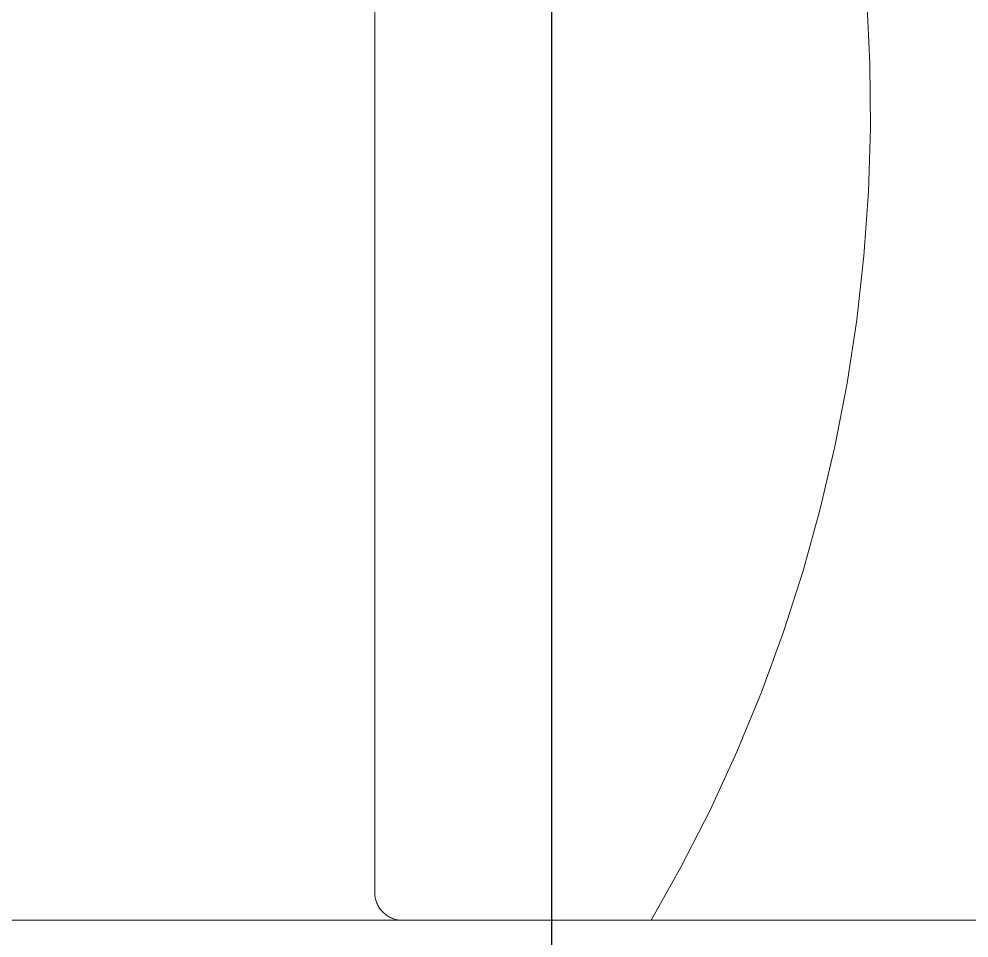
# Model space of a CAD drawing. Header units: metres. Extents: x 13415 to 21618, y 7657 to 10396.
# Drawn here: x 17742.43 to 17749.23, y 9340.48 to 9347.06 of the extents above; entities that cross this region are included whole.
import ezdxf

# ---------------------------------------------------------------- set-up
doc = ezdxf.new("R2010")
doc.units = ezdxf.units.M
doc.header["$LTSCALE"] = 0.2
doc.layers.add('02', color=2, linetype='Continuous')
doc.layers.add('A-GENM', color=2, linetype='Continuous', lineweight=9)

msp = doc.modelspace()

# ---------------------------------------------------------------- hatches: boundary and pattern name
at = {"layer": '02'}
h = msp.add_hatch(dxfattribs=at)
h.set_pattern_fill('ANGLE', color=1, scale=5)
h.set_pattern_definition([(0, (-6806.05, 3562.744), (0, 34.925), [25.4, -9.525]), (90, (-6806.05, 3562.744), (-34.925, 2e-15), [25.4, -9.525])])
h.paths.add_polyline_path([(17948.7938, 9438.521), (17688.7938, 9438.521), (17688.7938, 9148.521), (17948.7938, 9148.521)])

# ---------------------------------------------------------------- linework, layer by layer
at = {"layer": 'A-GENM'}
msp.add_line((17744.9791, 9340.8071), (17744.9791, 9351.8071), dxfattribs=at)
at = {"layer": 'A-GENM', "flags": 128}
for points in [[(17746.9588, 9340.6071), (17747.1716, 9340.9868), (17747.3802, 9341.3968), (17747.5723, 9341.8147), (17747.7475, 9342.24), (17747.9056, 9342.672), (17748.0463, 9343.1099), (17748.1693, 9343.5531), (17748.2745, 9344.0009), (17748.3618, 9344.4525), (17748.4309, 9344.9072), (17748.4817, 9345.3644), (17748.5143, 9345.8232), (17748.5284, 9346.283), (17748.5242, 9346.7429), (17748.5016, 9347.2023)], [(17744.9791, 9340.8071), (17744.9792, 9340.7991), (17744.9797, 9340.7911), (17744.9805, 9340.7832), (17744.9816, 9340.7753), (17744.9831, 9340.7674), (17744.9848, 9340.7596), (17744.9869, 9340.7518), (17744.9892, 9340.7442), (17744.9919, 9340.7367), (17744.9949, 9340.7292), (17744.9981, 9340.7219), (17745.0017, 9340.7148), (17745.0055, 9340.7077), (17745.0096, 9340.7009), (17745.014, 9340.6942), (17745.0187, 9340.6877), (17745.0236, 9340.6814), (17745.0287, 9340.6752), (17745.0341, 9340.6693), (17745.0397, 9340.6636), (17745.0456, 9340.6582), (17745.0517, 9340.653), (17745.0579, 9340.648), (17745.0644, 9340.6433), (17745.071, 9340.6388), (17745.0778, 9340.6346), (17745.0848, 9340.6307), (17745.092, 9340.6271), (17745.0992, 9340.6238), (17745.1066, 9340.6207), (17745.1141, 9340.618), (17745.1217, 9340.6155), (17745.1295, 9340.6134), (17745.1372, 9340.6115), (17745.1451, 9340.61), (17745.153, 9340.6088), (17745.161, 9340.6079), (17745.1689, 9340.6074), (17745.1769, 9340.6071), (17745.1791, 9340.6071)], [(17737.0291, 9340.6071), (17737.8529, 9340.6071), (17738.6753, 9340.6071), (17739.4952, 9340.6071), (17740.311, 9340.6071), (17741.1217, 9340.6071), (17741.9258, 9340.6071), (17742.722, 9340.6071), (17743.5092, 9340.6071), (17744.2859, 9340.6071), (17745.0511, 9340.6071), (17745.8034, 9340.6071), (17746.5417, 9340.6071), (17747.2648, 9340.6071), (17747.9715, 9340.6071), (17748.6607, 9340.6071), (17749.3313, 9340.6071)], [(17749.509, 9340.6071), (17748.8436, 9340.6071), (17748.1593, 9340.6071), (17747.4572, 9340.6071), (17746.7385, 9340.6071), (17746.0041, 9340.6071), (17745.2555, 9340.6071), (17744.4937, 9340.6071), (17743.7199, 9340.6071), (17742.9354, 9340.6071), (17742.1415, 9340.6071), (17741.3394, 9340.6071), (17740.5304, 9340.6071), (17739.7158, 9340.6071), (17738.8969, 9340.6071), (17738.075, 9340.6071), (17737.2515, 9340.6071), (17737.0291, 9340.6071)]]:
    msp.add_lwpolyline(points, dxfattribs=at)

doc.saveas('drawing.dxf')
